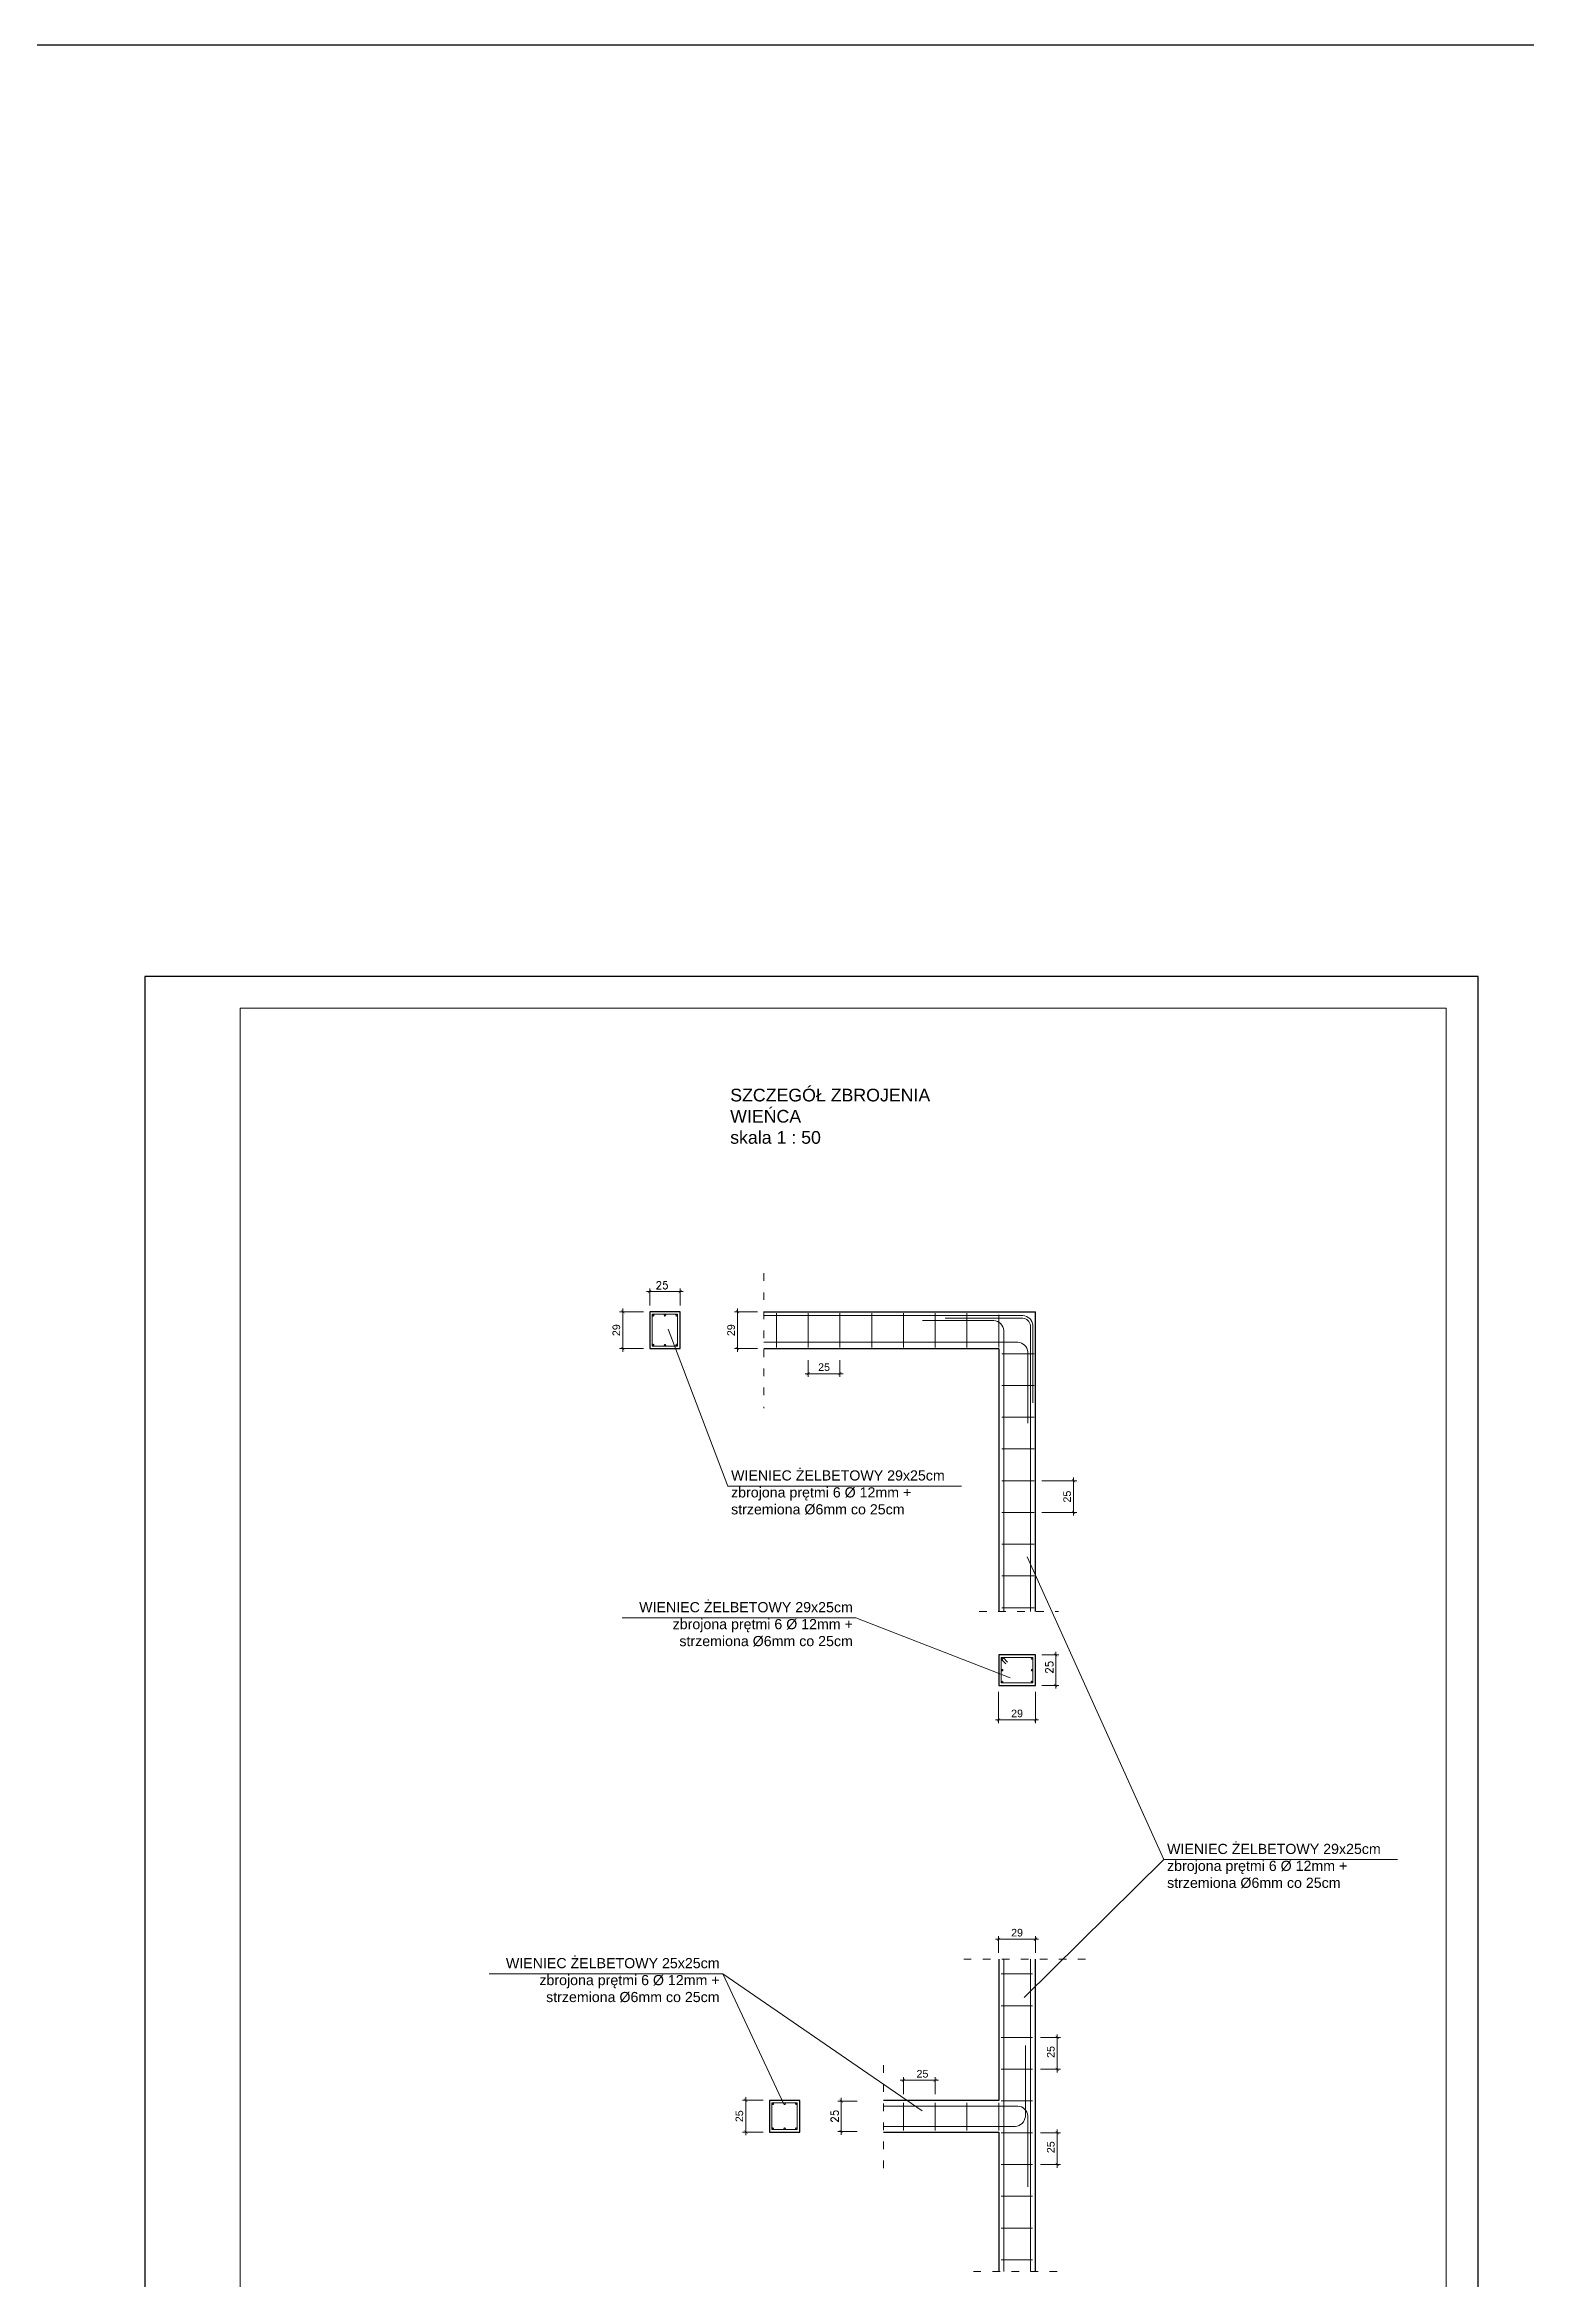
# Model space of a CAD drawing. Header units: millimetres. Extents: x 4647 to 73915, y -13612 to -8141.
# Drawn here: x 42649 to 44983, y -11659 to -8141 of the extents above; entities that cross this region are included whole.
import ezdxf

# ---------------------------------------------------------------- set-up
doc = ezdxf.new("R2010")
doc.units = ezdxf.units.MM
doc.linetypes.add('ACAD_ISO03W100', pattern=[30, 12, -18])
for name, color, linetype, lineweight in [('info', 40, 'Continuous', 9), ('OPIS', 40, 'Continuous', 5), ('Opisy - Tekst_Nr_Pióra__1', 7, 'Continuous', 13), ('RZUTNIA', 1, 'Continuous', 9), ('stal', 30, 'Continuous', 20), ('żelbet', 66, 'ACAD_ISO03W100', 30)]:
    doc.layers.add(name, color=color, linetype=linetype, lineweight=lineweight)
doc.styles.add('skm', font='arial.ttf')
doc.styles.get("Standard").update_dxf_attribs({"font": 'arial.ttf'})
doc.dimstyles.new('Kopia STANDARD', dxfattribs={"dimtxt": 12, "dimasz": 5, "dimexe": 5, "dimexo": 10, "dimgap": 4, "dimtad": 1, "dimdec": 0, "dimlfac": 0.5, "dimzin": 0, "dimdsep": 46, "dimtxsty": 'Standard', "dimblk": 'ARCHTICK', "dimcen": 5, "dimdle": 5, "dimclrd": 5, "dimclre": 5, "dimclrt": 5, "dimadec": 0, "dimazin": 0, "dimtfac": 1, "dimtdec": 0, "dimtofl": 0, "dimtmove": 0, "dimatfit": 3, "dimfxl": 1, "dimtolj": 1, "dimtzin": 0, "dimlwd": 5, "dimlwe": 5, "dimarcsym": 0})

# ---------------------------------------------------------------- blocks, each defined once
blk = doc.blocks.new('_ArchTick')
at = {"color": 0, "linetype": 'ByBlock', "const_width": 0.15}
blk.add_lwpolyline([(-0.5, -0.5), (0.5, 0.5)], dxfattribs=at)
blk = doc.blocks.new('*D741')
at = {"color": 5, "linetype": 'Continuous', "lineweight": 5, "transparency": 16777216}
for p, q in [((44219.3, -10676.2), (44246.2, -10676.2)), ((44241.2, -10671.2), (44241.2, -10729.2)), ((44219.3, -10724.2), (44246.2, -10724.2))]:
    blk.add_line(p, q, dxfattribs=at)
at = {"layer": 'DEFPOINTS', "color": 0, "linetype": 'Continuous', "transparency": 16777216}
for p in [(44209.3, -10676.2), (44209.3, -10724.2), (44241.2, -10724.2)]:
    blk.add_point(p, dxfattribs=at)
at = {"color": 5, "linetype": 'Continuous', "lineweight": 5, "transparency": 16777216, "xscale": 5, "yscale": 5, "zscale": 5}
for p, rotation in [((44241.2, -10676.2), 90), ((44241.2, -10724.2), 270)]:
    blk.add_blockref('_ArchTick', p, dxfattribs=dict(at, rotation=rotation))
at = {"color": 5, "linetype": 'Continuous', "transparency": 16777216, "insert": (44231.2, -10695.7), "char_height": 12, "attachment_point": 5, "rotation": 90}
blk.add_mtext('\\A1;\\ftxt.shx,BIGFONT.SHX;25', dxfattribs=at)
blk = doc.blocks.new('*D742')
at = {"color": 5, "linetype": 'Continuous', "lineweight": 5, "transparency": 16777216}
for p, q in [((44219.3, -10401.9), (44274.3, -10401.9)), ((44269.3, -10396.9), (44269.3, -10456.9)), ((44219.3, -10451.9), (44274.3, -10451.9))]:
    blk.add_line(p, q, dxfattribs=at)
at = {"layer": 'DEFPOINTS', "color": 0, "linetype": 'Continuous', "transparency": 16777216}
for p in [(44209.3, -10401.9), (44209.3, -10451.9), (44269.3, -10451.9)]:
    blk.add_point(p, dxfattribs=at)
at = {"color": 5, "linetype": 'Continuous', "lineweight": 5, "transparency": 16777216, "xscale": 5, "yscale": 5, "zscale": 5}
for p, rotation in [((44269.3, -10401.9), 90), ((44269.3, -10451.9), 270)]:
    blk.add_blockref('_ArchTick', p, dxfattribs=dict(at, rotation=rotation))
at = {"color": 5, "linetype": 'Continuous', "transparency": 16777216, "insert": (44259.2, -10426.9), "char_height": 12, "attachment_point": 5, "rotation": 90}
blk.add_mtext('\\A1;25', dxfattribs=at)
blk = doc.blocks.new('*D743')
at = {"color": 5, "linetype": 'Continuous', "lineweight": 5, "transparency": 16777216}
for p, q in [((43846.3, -10233.4), (43906.3, -10233.4)), ((43851.3, -10211.9), (43851.3, -10238.4)), ((43901.3, -10211.9), (43901.3, -10238.4))]:
    blk.add_line(p, q, dxfattribs=at)
at = {"layer": 'DEFPOINTS', "color": 0, "linetype": 'Continuous', "transparency": 16777216}
for p in [(43851.3, -10201.9), (43901.3, -10201.9), (43901.3, -10233.4)]:
    blk.add_point(p, dxfattribs=at)
at = {"color": 5, "linetype": 'Continuous', "lineweight": 5, "transparency": 16777216, "xscale": 5, "yscale": 5, "zscale": 5, "rotation": 180}
blk.add_blockref('_ArchTick', (43851.3, -10233.4), dxfattribs=at)
at = {"color": 5, "linetype": 'Continuous', "lineweight": 5, "transparency": 16777216, "xscale": 5, "yscale": 5, "zscale": 5}
blk.add_blockref('_ArchTick', (43901.3, -10233.4), dxfattribs=at)
at = {"color": 5, "linetype": 'Continuous', "transparency": 16777216, "insert": (43876.3, -10223.2), "char_height": 12, "attachment_point": 5}
blk.add_mtext('\\A1;25', dxfattribs=at)
blk = doc.blocks.new('*D744')
at = {"color": 5, "linetype": 'Continuous', "lineweight": 5, "transparency": 16777216}
for p, q in [((43596.6, -10104.1), (43654.6, -10104.1)), ((43601.6, -10125.9), (43601.6, -10099.1)), ((43649.6, -10125.9), (43649.6, -10099.1))]:
    blk.add_line(p, q, dxfattribs=at)
at = {"layer": 'DEFPOINTS', "color": 0, "linetype": 'Continuous', "transparency": 16777216}
for p in [(43649.6, -10104.1), (43601.6, -10135.9), (43649.6, -10135.9)]:
    blk.add_point(p, dxfattribs=at)
at = {"color": 5, "linetype": 'Continuous', "lineweight": 5, "transparency": 16777216, "xscale": 5, "yscale": 5, "zscale": 5, "rotation": 180}
blk.add_blockref('_ArchTick', (43601.6, -10104.1), dxfattribs=at)
at = {"color": 5, "linetype": 'Continuous', "lineweight": 5, "transparency": 16777216, "xscale": 5, "yscale": 5, "zscale": 5}
blk.add_blockref('_ArchTick', (43649.6, -10104.1), dxfattribs=at)
at = {"color": 5, "linetype": 'Continuous', "transparency": 16777216, "insert": (43621.1, -10094.1), "char_height": 12, "attachment_point": 5}
blk.add_mtext('\\A1;\\ftxt.shx,BIGFONT.SHX;25', dxfattribs=at)
blk = doc.blocks.new('*D745')
at = {"color": 5, "linetype": 'Continuous', "lineweight": 5, "transparency": 16777216}
for p, q in [((44217.3, -11278.6), (44248.6, -11278.6)), ((44243.6, -11273.6), (44243.6, -11333.6)), ((44217.3, -11328.6), (44248.6, -11328.6))]:
    blk.add_line(p, q, dxfattribs=at)
at = {"layer": 'DEFPOINTS', "color": 0, "linetype": 'Continuous', "transparency": 16777216}
for p in [(44207.3, -11278.6), (44207.3, -11328.6), (44243.6, -11328.6)]:
    blk.add_point(p, dxfattribs=at)
at = {"color": 5, "linetype": 'Continuous', "lineweight": 5, "transparency": 16777216, "xscale": 5, "yscale": 5, "zscale": 5}
for p, rotation in [((44243.6, -11278.6), 90), ((44243.6, -11328.6), 270)]:
    blk.add_blockref('_ArchTick', p, dxfattribs=dict(at, rotation=rotation))
at = {"color": 5, "linetype": 'Continuous', "transparency": 16777216, "insert": (44233.5, -11301.3), "char_height": 12, "attachment_point": 5, "rotation": 90}
blk.add_mtext('\\A1;25', dxfattribs=at)
blk = doc.blocks.new('*D746')
at = {"color": 5, "linetype": 'Continuous', "lineweight": 5, "transparency": 16777216}
for p, q in [((43928.4, -11378.6), (43898.2, -11378.6)), ((43903.2, -11373.6), (43903.2, -11431.6)), ((43928.4, -11426.6), (43898.2, -11426.6))]:
    blk.add_line(p, q, dxfattribs=at)
at = {"layer": 'DEFPOINTS', "color": 0, "linetype": 'Continuous', "transparency": 16777216}
for p in [(43938.4, -11378.6), (43903.2, -11426.6), (43938.4, -11426.6)]:
    blk.add_point(p, dxfattribs=at)
at = {"color": 5, "linetype": 'Continuous', "lineweight": 5, "transparency": 16777216, "xscale": 5, "yscale": 5, "zscale": 5}
for p, rotation in [((43903.2, -11378.6), 90), ((43903.2, -11426.6), 270)]:
    blk.add_blockref('_ArchTick', p, dxfattribs=dict(at, rotation=rotation))
at = {"color": 5, "linetype": 'Continuous', "transparency": 16777216, "insert": (43893.2, -11402.6), "char_height": 12, "attachment_point": 5, "rotation": 90}
blk.add_mtext('\\A1;\\ftxt.shx,BIGFONT.SHX;25', dxfattribs=at)
blk = doc.blocks.new('*D747')
at = {"color": 5, "linetype": 'Continuous', "lineweight": 5, "transparency": 16777216}
for p, q in [((43996.3, -11345.9), (44056.3, -11345.9)), ((44001.3, -11367.6), (44001.3, -11340.9)), ((44051.3, -11367.6), (44051.3, -11340.9))]:
    blk.add_line(p, q, dxfattribs=at)
at = {"layer": 'DEFPOINTS', "color": 0, "linetype": 'Continuous', "transparency": 16777216}
for p in [(44051.3, -11345.9), (44001.3, -11377.6), (44051.3, -11377.6)]:
    blk.add_point(p, dxfattribs=at)
at = {"color": 5, "linetype": 'Continuous', "lineweight": 5, "transparency": 16777216, "xscale": 5, "yscale": 5, "zscale": 5, "rotation": 180}
blk.add_blockref('_ArchTick', (44001.3, -11345.9), dxfattribs=at)
at = {"color": 5, "linetype": 'Continuous', "lineweight": 5, "transparency": 16777216, "xscale": 5, "yscale": 5, "zscale": 5}
blk.add_blockref('_ArchTick', (44051.3, -11345.9), dxfattribs=at)
at = {"color": 5, "linetype": 'Continuous', "transparency": 16777216, "insert": (44031.3, -11335.8), "char_height": 12, "attachment_point": 5}
blk.add_mtext('\\A1;25', dxfattribs=at)
blk = doc.blocks.new('*D748')
at = {"color": 5, "linetype": 'Continuous', "lineweight": 5, "transparency": 16777216}
for p, q in [((44217.3, -11428.6), (44248.6, -11428.6)), ((44243.6, -11423.6), (44243.6, -11483.6)), ((44217.3, -11478.6), (44248.6, -11478.6))]:
    blk.add_line(p, q, dxfattribs=at)
at = {"layer": 'DEFPOINTS', "color": 0, "linetype": 'Continuous', "transparency": 16777216}
for p in [(44207.3, -11428.6), (44207.3, -11478.6), (44243.6, -11478.6)]:
    blk.add_point(p, dxfattribs=at)
at = {"color": 5, "linetype": 'Continuous', "lineweight": 5, "transparency": 16777216, "xscale": 5, "yscale": 5, "zscale": 5}
for p, rotation in [((44243.6, -11428.6), 90), ((44243.6, -11478.6), 270)]:
    blk.add_blockref('_ArchTick', p, dxfattribs=dict(at, rotation=rotation))
at = {"color": 5, "linetype": 'Continuous', "transparency": 16777216, "insert": (44233.5, -11451.3), "char_height": 12, "attachment_point": 5, "rotation": 90}
blk.add_mtext('\\A1;25', dxfattribs=at)
blk = doc.blocks.new('*D750')
at = {"color": 5, "linetype": 'Continuous', "lineweight": 5, "transparency": 16777216}
for p, q in [((44146.3, -11123.8), (44214.3, -11123.8)), ((44151.3, -11145.4), (44151.3, -11118.8)), ((44209.3, -11145.4), (44209.3, -11118.8))]:
    blk.add_line(p, q, dxfattribs=at)
at = {"layer": 'DEFPOINTS', "color": 0, "linetype": 'Continuous', "transparency": 16777216}
for p in [(44209.3, -11123.8), (44151.3, -11155.4), (44209.3, -11155.4)]:
    blk.add_point(p, dxfattribs=at)
at = {"color": 5, "linetype": 'Continuous', "lineweight": 5, "transparency": 16777216, "xscale": 5, "yscale": 5, "zscale": 5, "rotation": 180}
blk.add_blockref('_ArchTick', (44151.3, -11123.8), dxfattribs=at)
at = {"color": 5, "linetype": 'Continuous', "lineweight": 5, "transparency": 16777216, "xscale": 5, "yscale": 5, "zscale": 5}
blk.add_blockref('_ArchTick', (44209.3, -11123.8), dxfattribs=at)
at = {"color": 5, "linetype": 'Continuous', "transparency": 16777216, "insert": (44180.3, -11113.6), "char_height": 12, "attachment_point": 5}
blk.add_mtext('\\A1;29', dxfattribs=at)
blk = doc.blocks.new('*D751')
at = {"color": 5, "linetype": 'Continuous', "lineweight": 5, "transparency": 16777216}
for p, q in [((44151.3, -10734.2), (44151.3, -10783.6)), ((44209.3, -10734.2), (44209.3, -10783.6)), ((44146.3, -10778.6), (44214.3, -10778.6))]:
    blk.add_line(p, q, dxfattribs=at)
at = {"layer": 'DEFPOINTS', "color": 0, "linetype": 'Continuous', "transparency": 16777216}
for p in [(44151.3, -10724.2), (44209.3, -10724.2), (44209.3, -10778.6)]:
    blk.add_point(p, dxfattribs=at)
at = {"color": 5, "linetype": 'Continuous', "lineweight": 5, "transparency": 16777216, "xscale": 5, "yscale": 5, "zscale": 5, "rotation": 180}
blk.add_blockref('_ArchTick', (44151.3, -10778.6), dxfattribs=at)
at = {"color": 5, "linetype": 'Continuous', "lineweight": 5, "transparency": 16777216, "xscale": 5, "yscale": 5, "zscale": 5}
blk.add_blockref('_ArchTick', (44209.3, -10778.6), dxfattribs=at)
at = {"color": 5, "linetype": 'Continuous', "transparency": 16777216, "insert": (44180.3, -10768.4), "char_height": 12, "attachment_point": 5}
blk.add_mtext('\\A1;29', dxfattribs=at)
blk = doc.blocks.new('*D752')
at = {"color": 5, "linetype": 'Continuous', "lineweight": 5, "transparency": 16777216}
for p, q in [((43740, -10198.9), (43740, -10130.9)), ((43771.5, -10135.9), (43735, -10135.9)), ((43771.5, -10193.9), (43735, -10193.9))]:
    blk.add_line(p, q, dxfattribs=at)
at = {"layer": 'DEFPOINTS', "color": 0, "linetype": 'Continuous', "transparency": 16777216}
for p in [(43740, -10135.9), (43781.5, -10135.9), (43781.5, -10193.9)]:
    blk.add_point(p, dxfattribs=at)
at = {"color": 5, "linetype": 'Continuous', "lineweight": 5, "transparency": 16777216, "xscale": 5, "yscale": 5, "zscale": 5}
for p, rotation in [((43740, -10135.9), 90), ((43740, -10193.9), 270)]:
    blk.add_blockref('_ArchTick', p, dxfattribs=dict(at, rotation=rotation))
at = {"color": 5, "linetype": 'Continuous', "transparency": 16777216, "insert": (43729.9, -10164.9), "char_height": 12, "attachment_point": 5, "rotation": 90}
blk.add_mtext('\\A1;29', dxfattribs=at)
blk = doc.blocks.new('*D753')
at = {"color": 5, "linetype": 'Continuous', "lineweight": 5, "transparency": 16777216}
for p, q in [((43559.2, -10198.9), (43559.2, -10130.9)), ((43591.6, -10135.9), (43554.2, -10135.9)), ((43591.6, -10193.9), (43554.2, -10193.9))]:
    blk.add_line(p, q, dxfattribs=at)
at = {"layer": 'DEFPOINTS', "color": 0, "linetype": 'Continuous', "transparency": 16777216}
for p in [(43559.2, -10135.9), (43601.6, -10135.9), (43601.6, -10193.9)]:
    blk.add_point(p, dxfattribs=at)
at = {"color": 5, "linetype": 'Continuous', "lineweight": 5, "transparency": 16777216, "xscale": 5, "yscale": 5, "zscale": 5}
for p, rotation in [((43559.2, -10135.9), 90), ((43559.2, -10193.9), 270)]:
    blk.add_blockref('_ArchTick', p, dxfattribs=dict(at, rotation=rotation))
at = {"color": 5, "linetype": 'Continuous', "transparency": 16777216, "insert": (43549.1, -10164.9), "char_height": 12, "attachment_point": 5, "rotation": 90}
blk.add_mtext('\\A1;29', dxfattribs=at)
blk = doc.blocks.new('*D754')
at = {"color": 5, "linetype": 'Continuous', "lineweight": 5, "transparency": 16777216}
for p, q in [((43780.1, -11377.5), (43748, -11377.5)), ((43753, -11372.5), (43753, -11432.5)), ((43780.1, -11427.5), (43748, -11427.5))]:
    blk.add_line(p, q, dxfattribs=at)
at = {"layer": 'DEFPOINTS', "color": 0, "linetype": 'Continuous', "transparency": 16777216}
for p in [(43790.1, -11377.5), (43753, -11427.5), (43790.1, -11427.5)]:
    blk.add_point(p, dxfattribs=at)
at = {"color": 5, "linetype": 'Continuous', "lineweight": 5, "transparency": 16777216, "xscale": 5, "yscale": 5, "zscale": 5}
for p, rotation in [((43753, -11377.5), 90), ((43753, -11427.5), 270)]:
    blk.add_blockref('_ArchTick', p, dxfattribs=dict(at, rotation=rotation))
at = {"color": 5, "linetype": 'Continuous', "transparency": 16777216, "insert": (43742.9, -11402.5), "char_height": 12, "attachment_point": 5, "rotation": 90}
blk.add_mtext('\\A1;25', dxfattribs=at)

msp = doc.modelspace()

# ---------------------------------------------------------------- linework, layer by layer
at = {"color": 1}
msp.add_lwpolyline([(4647.06, -8140.89), (73914.72, -8140.89), (73914.72, -13611.6), (4647.06, -13611.6)], close=True, dxfattribs=at)
msp.add_lwpolyline([(42806.45, -12577.97), (44906.45, -12577.97), (44906.45, -9607.97), (42806.45, -9607.97)], close=True)
at = {"layer": 'OPIS'}
for p, q in [((43630.78, -10163.38), (43724.85, -10410.36)), ((44092.97, -10410.36), (43724.85, -10410.36)), ((43558.47, -10617.81), (43926.59, -10617.81)), ((44169.36, -10712.11), (43926.59, -10617.81)), ((44779.8, -10998.41), (44411.68, -10998.41)), ((43348.55, -11178.25), (43716.67, -11178.25)), ((43813.17, -11383.8), (43716.67, -11178.25)), ((44031.01, -11393.89), (43716.67, -11178.25))]:
    msp.add_line(p, q, dxfattribs=at)
for points in [[(44411.68, -10998.41), (44196.34, -10521.86)], [(44411.68, -10998.41), (44191.48, -11215.56)]]:
    msp.add_lwpolyline(points, dxfattribs=at)
at = {"layer": 'Opisy - Tekst_Nr_Pióra__1', "linetype": 'Continuous', "ltscale": 10, "flags": 128}
msp.add_lwpolyline([(44856.45, -12377.97), (42956.45, -12377.97), (42956.45, -9657.97), (44856.45, -9657.97)], close=True, dxfattribs=at)
at = {"layer": 'RZUTNIA', "linetype": 'ACAD_ISO03W100'}
for p, q in [((43781.53, -10075.36), (43781.53, -10287.55)), ((44120.58, -10607.83), (44245.34, -10607.83)), ((44096.25, -11155.36), (44303.62, -11155.36)), ((43970.05, -11322.37), (43970.05, -11486.11)), ((44111.46, -11646.85), (44250.41, -11646.85))]:
    msp.add_line(p, q, dxfattribs=at)
at = {"layer": 'stal'}
for p, q in [((43781.53, -10141.91), (44189.51, -10141.91)), ((43801.34, -10192.03), (43801.34, -10138.18)), ((43851.34, -10192.03), (43851.34, -10138.18)), ((43901.34, -10192.03), (43901.34, -10138.18)), ((43951.34, -10192.03), (43951.34, -10138.18)), ((44001.34, -10192.03), (44001.34, -10138.18)), ((44031.43, -10149.91), (44143.51, -10149.91)), ((44051.34, -10192.03), (44051.34, -10138.18)), ((44067.2, -10145.9), (44189.28, -10145.9)), ((44101.34, -10192.03), (44101.34, -10138.18)), ((44151.34, -10192.03), (44151.34, -10140.72)), ((44159.34, -10165.22), (44159.34, -10607.83)), ((44201.34, -10607.83), (44201.34, -10157.41)), ((44205.34, -10157.22), (44205.34, -10279.3)), ((43781.53, -10183.91), (44181.51, -10183.91)), ((44207.32, -10201.91), (44156.53, -10201.91)), ((44197.34, -10199.22), (44197.34, -10311.3)), ((44207.32, -10251.91), (44156.53, -10251.91)), ((44207.32, -10301.91), (44156.53, -10301.91)), ((44207.32, -10351.91), (44156.53, -10351.91)), ((44207.32, -10401.91), (44156.53, -10401.91)), ((44207.32, -10451.91), (44156.53, -10451.91)), ((44207.32, -10501.91), (44156.53, -10501.91)), ((44207.32, -10551.91), (44156.53, -10551.91)), ((44207.32, -10601.91), (44156.53, -10601.91)), ((44155.21, -11178.55), (44204.53, -11178.55)), ((44159.34, -11155.36), (44159.34, -11646.85)), ((44201.34, -11646.85), (44201.34, -11155.36)), ((44155.21, -11228.55), (44204.53, -11228.55)), ((44155.21, -11278.55), (44204.53, -11278.55)), ((44193.34, -11403.24), (44193.34, -11291.15)), ((44155.21, -11328.55), (44204.53, -11328.55)), ((44181.51, -11386.55), (43970.05, -11386.55)), ((44001.34, -11381.41), (44001.34, -11424.74)), ((44051.34, -11381.41), (44051.34, -11424.74)), ((44101.34, -11381.41), (44101.34, -11424.74)), ((44151.34, -11381.41), (44151.34, -11424.74)), ((44155.21, -11378.55), (44204.53, -11378.55)), ((43970.05, -11418.55), (44177.51, -11418.55)), ((44155.21, -11428.55), (44204.53, -11428.55)), ((44197.34, -11401.86), (44197.34, -11513.94)), ((44155.21, -11478.55), (44204.53, -11478.55)), ((44155.21, -11528.55), (44204.53, -11528.55)), ((44155.21, -11578.55), (44204.53, -11578.55)), ((44155.21, -11628.55), (44204.53, -11628.55))]:
    msp.add_line(p, q, dxfattribs=at)
at = {"layer": 'stal', "linetype": 'Continuous'}
for p, q in [((44162.41, -10690.14), (44155.34, -10683.07)), ((44165.16, -10687.43), (44158.18, -10680.27))]:
    msp.add_line(p, q, dxfattribs=at)
for points in [[(43605.6, -10189.91), (43605.6, -10139.91), (43645.6, -10139.91), (43645.6, -10189.91), (43605.6, -10189.91)], [(44155.34, -10680.24), (44205.34, -10680.24), (44205.34, -10720.24), (44155.34, -10720.24), (44155.34, -10680.24)], [(43794.13, -11423.55), (43794.13, -11381.55), (43834.13, -11381.55), (43834.13, -11423.55), (43794.13, -11423.55)]]:
    msp.add_lwpolyline(points, close=True, dxfattribs=at)
for centre in [(43607.16, -10141.45), (43625.6, -10141.43), (43644.03, -10141.45), (43607.16, -10188.36), (43625.6, -10188.39), (43644.03, -10188.36), (44156.89, -10681.8), (44203.8, -10681.8), (44156.86, -10700.24), (44156.89, -10718.67), (44203.8, -10718.67), (44203.82, -10700.24), (43795.69, -11383.09), (43814.13, -11383.07), (43832.56, -11383.09), (43795.69, -11422), (43814.13, -11422.03), (43832.56, -11422)]:
    msp.add_circle(centre, 1.2, dxfattribs=at)
at = {"layer": 'stal'}
for centre, radius, start, end in [((44142.54, -10166.75), 16.87, 5.21127, 86.6968), ((44188.54, -10158.75), 12.87, 5.21127, 86.6968), ((44188.54, -10158.75), 16.87, 5.21127, 86.6968), ((44180.54, -10200.75), 16.87, 5.21127, 86.6968), ((44180.54, -11403.39), 16.87, 5.21127, 86.6968), ((44176.54, -11401.7), 16.87, 273.3032, 354.78873)]:
    msp.add_arc(centre, radius, start, end, dxfattribs=at)
at = {"layer": 'żelbet', "linetype": 'Continuous'}
for p, q in [((43781.53, -10135.91), (44209.34, -10135.91)), ((44209.34, -10607.83), (44209.34, -10135.91)), ((43781.53, -10193.91), (44150.84, -10193.91)), ((44150.84, -10193.91), (44151.34, -10194.41)), ((44151.34, -10194.41), (44151.34, -10607.83)), ((44151.34, -11155.36), (44151.34, -11377.55)), ((44209.34, -11646.85), (44209.34, -11155.36)), ((44151.34, -11377.55), (43970.05, -11377.55)), ((43970.05, -11427.55), (44151.34, -11427.55)), ((44151.34, -11427.55), (44151.34, -11646.85))]:
    msp.add_line(p, q, dxfattribs=at)
for points in [[(43649.6, -10193.91), (43649.6, -10135.91), (43601.6, -10135.91), (43601.6, -10193.91)], [(44151.34, -10724.24), (44209.34, -10724.24), (44209.34, -10676.24), (44151.34, -10676.24)], [(43838.13, -11427.55), (43838.13, -11377.55), (43790.13, -11377.55), (43790.13, -11427.55)]]:
    msp.add_lwpolyline(points, close=True, dxfattribs=at)

# ---------------------------------------------------------------- texts
at = {"layer": 'info', "linetype": 'Continuous', "insert": (43728.43, -9784.72), "char_height": 20, "width": 340.5878, "attachment_point": 1}
msp.add_mtext('{\\fArial|b0|i0|c238|p34;SZCZEGÓŁ ZBROJENIA   WIEŃCA \\Pskala 1 : 50}', dxfattribs=at)
at = {"layer": 'OPIS', "char_height": 16, "width": 376.6871, "style": 'skm'}
for s, insert, attachment_point in [('{\\C2;WIENIEC ŻELBETOWY 29x25cm\\Pzbrojona prętmi 6 %%C 12mm + strzemiona %%C6mm co 25cm}', (43729.83, -10385.59), 1), ('{\\C2;WIENIEC ŻELBETOWY 29x25cm\\Pzbrojona prętmi 6 %%C 12mm + strzemiona %%C6mm co 25cm}', (43921.61, -10593.03), 3), ('{\\C2;WIENIEC ŻELBETOWY 29x25cm\\Pzbrojona prętmi 6 %%C 12mm + strzemiona %%C6mm co 25cm}', (44416.66, -10973.64), 1), ('{\\C2;WIENIEC ŻELBETOWY 25x25cm\\Pzbrojona prętmi 6 %%C 12mm + strzemiona %%C6mm co 25cm}', (43711.69, -11153.48), 3)]:
    msp.add_mtext(s, dxfattribs=dict(at, insert=insert, attachment_point=attachment_point))

# ---------------------------------------------------------------- dimensions: what is measured, and where the dimension line sits
at = {"linetype": 'Continuous'}
for base, p1, p2, angle, picture, middle in [((43649.6, -10104.06), (43601.6, -10135.91), (43649.6, -10135.91), 180, '*D744', (43621.07, -10104.06)), ((44241.19, -10724.24), (44209.34, -10676.24), (44209.34, -10724.24), 90, '*D741', (44241.19, -10695.71))]:
    dim = msp.add_linear_dim(base=base, p1=p1, p2=p2, angle=angle, text='\\ftxt.shx,BIGFONT.SHX;25', dimstyle='Kopia STANDARD', dxfattribs=at)
    dim.commit()
    dim.dimension.update_dxf_attribs({"geometry": picture, "text_midpoint": middle, "dimtype": 160})
for base, p1, p2, picture, middle in [((43559.21, -10135.91), (43601.6, -10193.91), (43601.6, -10135.91), '*D753', (43549.08, -10164.91)), ((43740.04, -10135.91), (43781.53, -10193.91), (43781.53, -10135.91), '*D752', (43729.92, -10164.91)), ((44269.34, -10451.91), (44209.34, -10401.91), (44209.34, -10451.91), '*D742', (44259.21, -10426.91)), ((43753.01, -11427.55), (43790.13, -11377.55), (43790.13, -11427.55), '*D754', (43742.88, -11402.55))]:
    dim = msp.add_linear_dim(base=base, p1=p1, p2=p2, angle=90, dimstyle='Kopia STANDARD', dxfattribs=at)
    dim.commit()
    dim.dimension.update_dxf_attribs({"geometry": picture, "text_midpoint": middle})
for base, p1, p2, picture, middle in [((43901.34, -10233.36), (43851.34, -10201.91), (43901.34, -10201.91), '*D743', (43876.34, -10223.24)), ((44209.34, -10778.56), (44151.34, -10724.24), (44209.34, -10724.24), '*D751', (44180.34, -10768.44)), ((44209.34, -11123.76), (44151.34, -11155.36), (44209.34, -11155.36), '*D750', (44180.34, -11113.63))]:
    dim = msp.add_linear_dim(base=base, p1=p1, p2=p2, dimstyle='Kopia STANDARD', dxfattribs=at)
    dim.commit()
    dim.dimension.update_dxf_attribs({"geometry": picture, "text_midpoint": middle})
for base, p1, p2, picture, middle in [((44243.59, -11328.57), (44207.34, -11278.57), (44207.34, -11328.57), '*D745', (44243.59, -11301.33)), ((44243.59, -11478.57), (44207.34, -11428.57), (44207.34, -11478.57), '*D748', (44243.59, -11451.33))]:
    dim = msp.add_linear_dim(base=base, p1=p1, p2=p2, angle=90, dimstyle='Kopia STANDARD', dxfattribs=at)
    dim.commit()
    dim.dimension.update_dxf_attribs({"geometry": picture, "text_midpoint": middle, "dimtype": 160})
dim = msp.add_linear_dim(base=(44051.34, -11345.92), p1=(44001.34, -11377.57), p2=(44051.34, -11377.57), dimstyle='Kopia STANDARD', dxfattribs=at)
dim.commit()
dim.dimension.update_dxf_attribs({"geometry": '*D747', "text_midpoint": (44031.32, -11345.92), "dimtype": 160})
dim = msp.add_linear_dim(base=(43903.21, -11426.57), p1=(43938.38, -11378.57), p2=(43938.38, -11426.57), angle=90, text='\\ftxt.shx,BIGFONT.SHX;25', dimstyle='Kopia STANDARD', dxfattribs=at)
dim.commit()
dim.dimension.update_dxf_attribs({"geometry": '*D746', "text_midpoint": (43893.21, -11402.57)})

doc.saveas('drawing.dxf')
